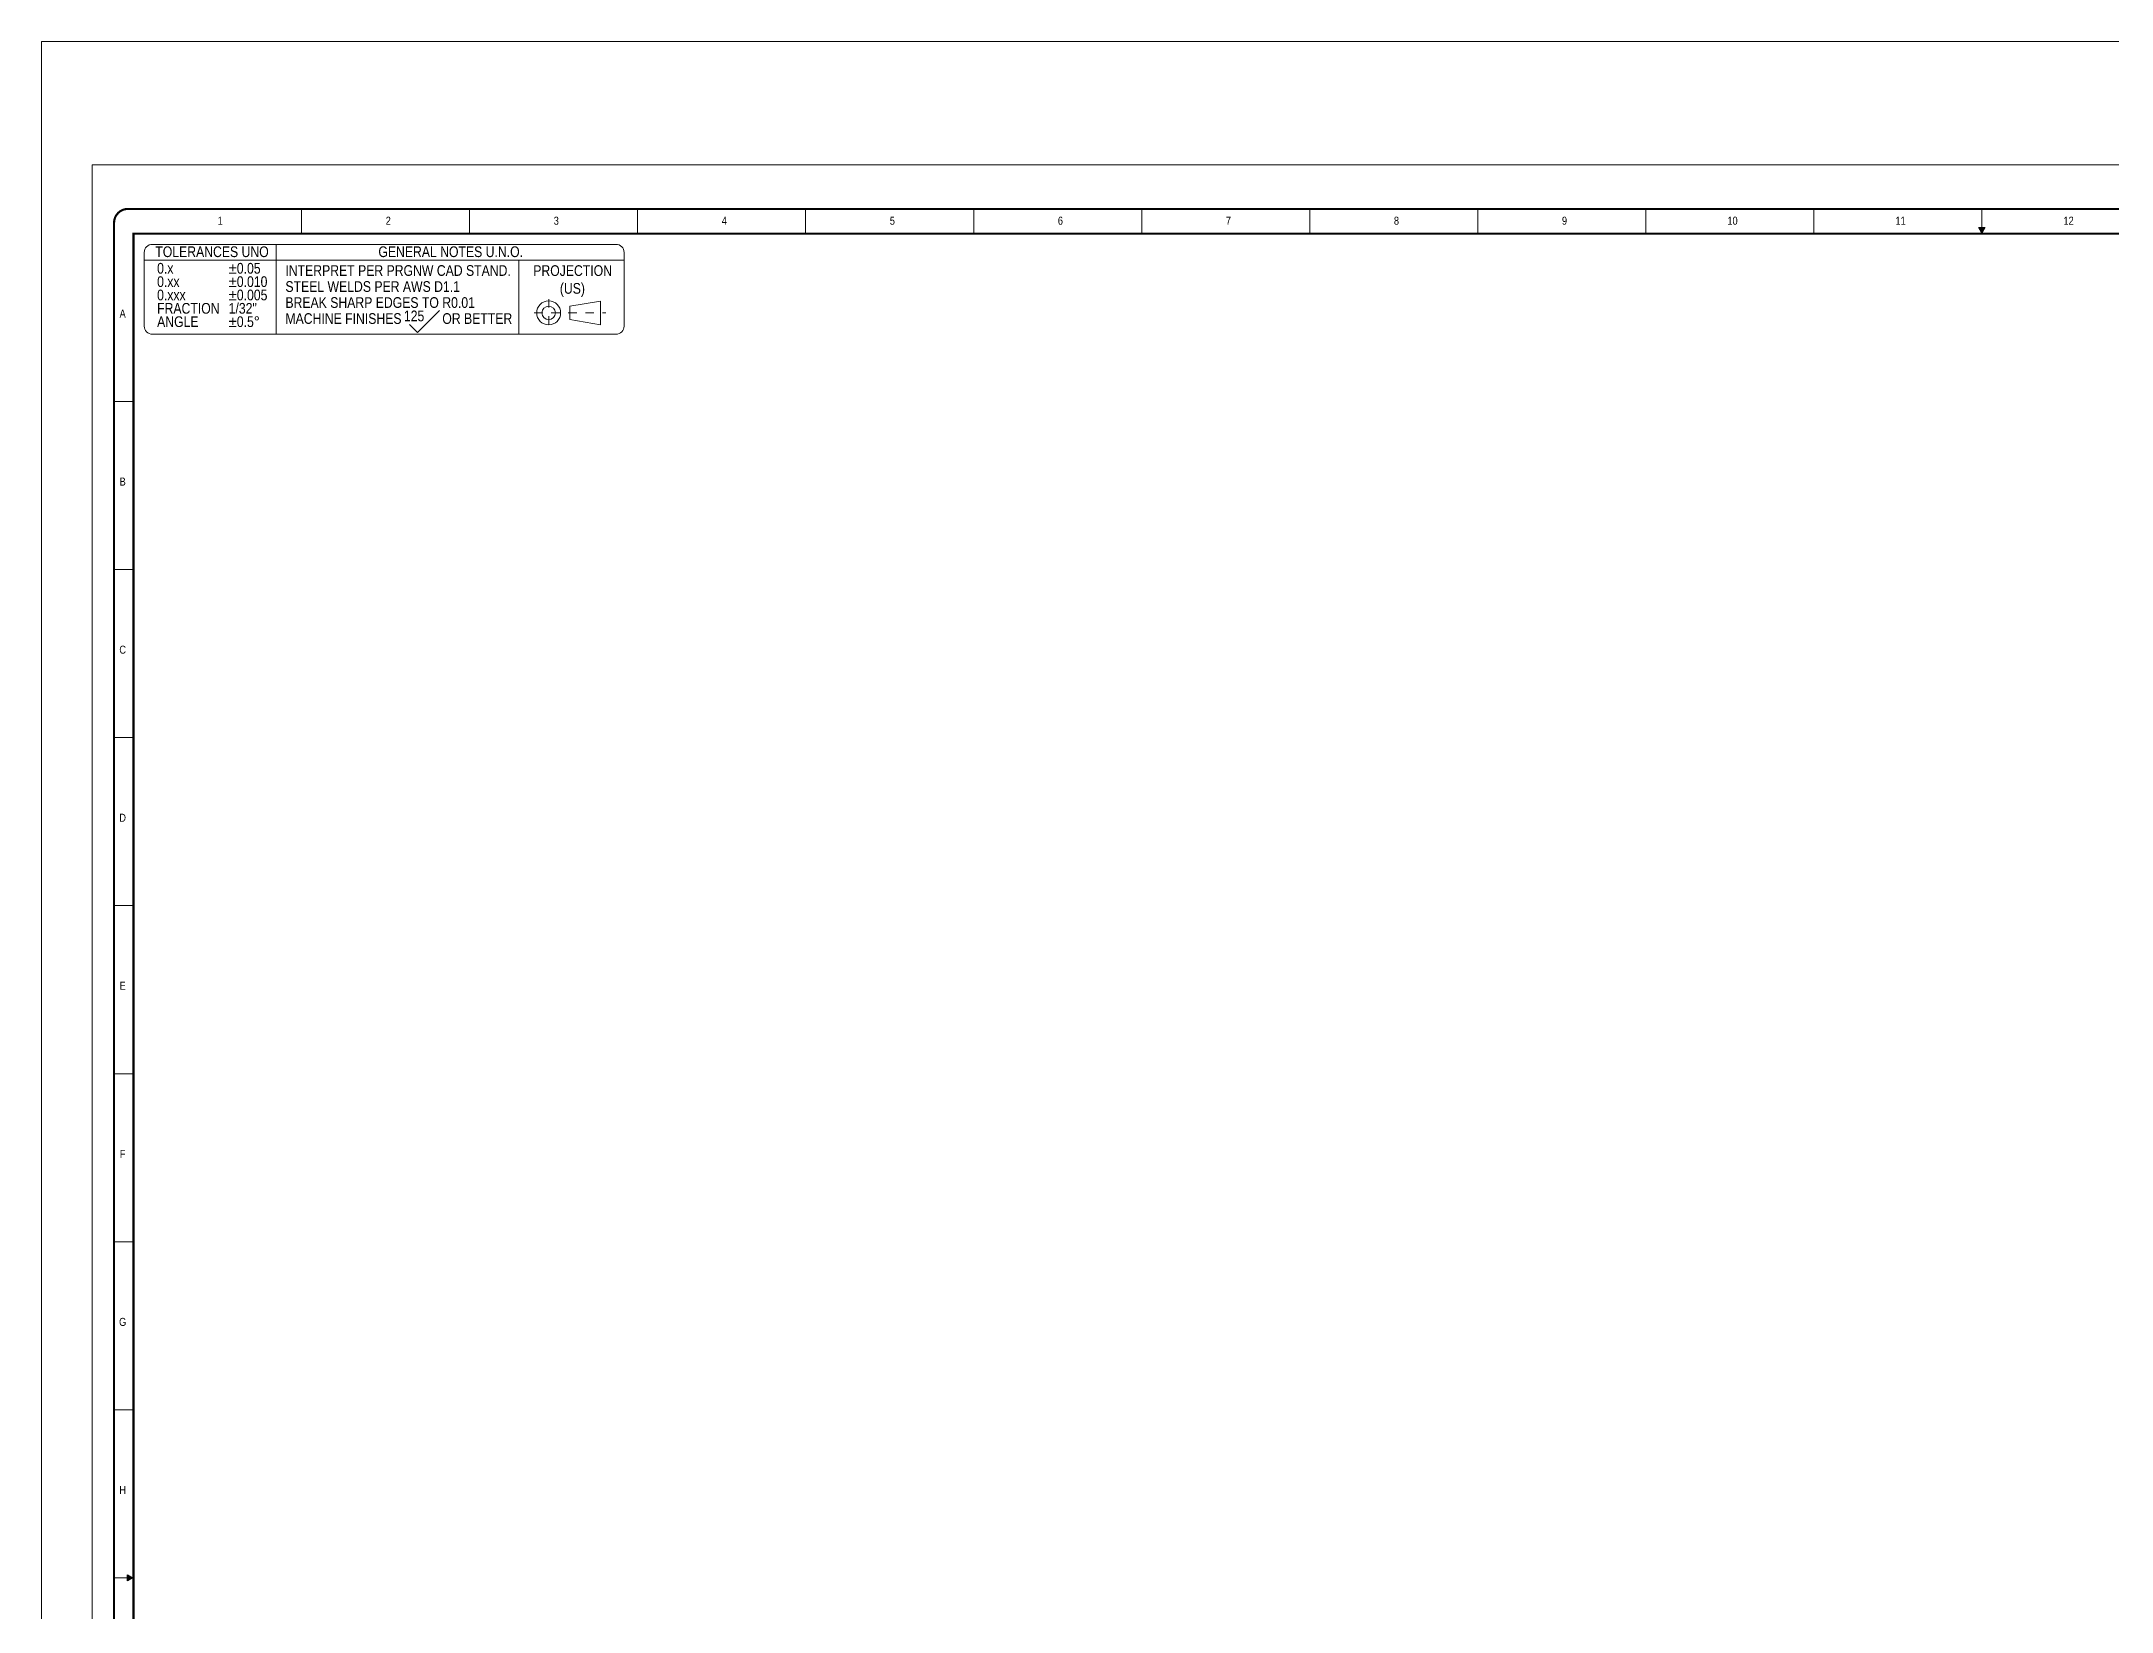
# Paper-space layout 'Arch E' of a CAD drawing. Header units: inches. Extents: x -6.2 to 41.8, y -6.2 to 29.8.
# Drawn here: x -6.22 to 18.03, y 11.37 to 29.76 of the extents above; entities that cross this region are included whole.
import ezdxf
from ezdxf.enums import TextEntityAlignment as Align

# ---------------------------------------------------------------- set-up
doc = ezdxf.new("R2010")
doc.units = ezdxf.units.IN
doc.header["$LTSCALE"] = 0.1
doc.header["$MEASUREMENT"] = 0
doc.linetypes.add('CENTER', pattern=[2, 1.25, -0.25, 0.25, -0.25])
doc.layers.get('0').update_dxf_attribs({"lineweight": 25})
doc.layers.add('..02 - Light', color=142, linetype='Continuous', lineweight=9)
doc.layers.add('0 @ 1', color=7, linetype='Continuous', lineweight=25)
doc.layers.add('..08 - Viewports', color=11, linetype='Continuous', lineweight=0, plot=False)
doc.styles.add('prg 03 - Standard', font='ARIALN.TTF')

# ---------------------------------------------------------------- blocks, each defined once
blk = doc.blocks.new('Titleblock - Tick')
h = blk.add_hatch(color=256)
h.dxf.hatch_style = 1
h.paths.add_polyline_path([(0.035, 0.06), (-0.035, 0.06), (0, 0)])
blk.add_lwpolyline([(0, 0), (-0.035, 0.06), (0.035, 0.06)], close=True)
blk = doc.blocks.new('*U32')
at = {"layer": '..08 - Viewports'}
for points in [[(-0.59449, 34.55512), (47.40551, 34.55512), (47.40551, -1.44488), (-0.59449, -1.44488)], [(0, 0), (46.81102, 0), (46.81102, 33.11024), (0, 33.11024)]]:
    blk.add_lwpolyline(points, close=True, dxfattribs=at)
at = {"color": 142, "linetype": 'Continuous', "lineweight": 9}
for p, q in [((2.45312, 32.30315), (2.45312, 32.59296)), ((4.42162, 32.30315), (4.42162, 32.59296)), ((6.39012, 32.30315), (6.39012, 32.59296)), ((8.35863, 32.30315), (8.35863, 32.59296)), ((10.32713, 32.30315), (10.32713, 32.59296)), ((12.29564, 32.30315), (12.29564, 32.59296)), ((14.26414, 32.30315), (14.26414, 32.59296)), ((16.23264, 32.30315), (16.23264, 32.59296)), ((18.20115, 32.30315), (18.20115, 32.59296)), ((20.16965, 32.30315), (20.16965, 32.59296)), ((22.13816, 32.30315), (22.13816, 32.59296)), ((0.25692, 30.33814), (0.48461, 30.33814)), ((0.25692, 28.36964), (0.48461, 28.36964)), ((0.25692, 26.40113), (0.48461, 26.40113)), ((0.25692, 24.43263), (0.48461, 24.43263)), ((0.25692, 22.46413), (0.48461, 22.46413)), ((0.25692, 20.49562), (0.48461, 20.49562)), ((0.25692, 18.52712), (0.48461, 18.52712)), ((0.25692, 16.55861), (0.48461, 16.55861))]:
    blk.add_line(p, q, dxfattribs=at)
at = {"const_width": 0.025}
blk.add_lwpolyline([(44.18189, 32.59296), (0.41942, 32.59296, 0.41421356), (0.25692, 32.43046), (0.25692, 0.67978, 0.41421356), (0.41942, 0.51728), (44.18189, 0.51728)], format="xyb", dxfattribs=at)
blk.add_lwpolyline([(0.48461, 32.30315), (43.7917, 32.30315), (43.7917, 0.80709), (0.48461, 0.80709)], close=True, dxfattribs=at)
blk.add_blockref('Titleblock - Tick', (22.13816, 32.31416))
at = {"rotation": 90}
blk.add_blockref('Titleblock - Tick', (0.47406, 16.55861), dxfattribs=at)
at = {"style": 'prg 03 - Standard'}
for s, p in [('1', (1.50038, 32.408)), ('2', (3.46888, 32.408)), ('3', (5.43738, 32.408)), ('4', (7.40589, 32.408)), ('5', (9.37439, 32.408)), ('6', (11.3429, 32.408)), ('7', (13.3114, 32.408)), ('8', (15.2799, 32.408)), ('9', (17.24841, 32.408)), ('10', (19.21691, 32.408)), ('11', (21.18542, 32.408)), ('12', (23.15392, 32.408)), ('A', (0.35741, 31.32075)), ('B', (0.35741, 29.35224)), ('C', (0.35741, 27.38374)), ('D', (0.35741, 25.41523)), ('E', (0.35741, 23.44673)), ('F', (0.35741, 21.47823)), ('G', (0.35741, 19.50972)), ('H', (0.35741, 17.54122))]:
    blk.add_text(s, height=0.09375, dxfattribs=at).set_placement(p, align=Align.CENTER)
for tag, p in [('SCALE', (44.21237, 3.9869)), ('DRAWN_BY_2', (44.2085, 3.38967)), ('DATE', (44.2119, 2.61092)), ('REVISION#', (45.25858, 0.70223))]:
    blk.add_attdef(tag, p, '', height=0.125, dxfattribs=at)
blk.add_attdef('NAME', text='', height=0.125, dxfattribs=at).set_placement((44.21498, 2.21105), align=Align.TOP_LEFT)
blk.add_attdef('DWG.NO', text='', height=0.3125, dxfattribs=at).set_placement((45.26489, 1.04949), align=Align.CENTER)
blk = doc.blocks.new('Symb - Surface Finish')
at = {"color": 7}
for p, q in [((0, 0), (0.259, 0.259)), ((0.259, 0.259), (0.259, 0.259)), ((-0.094, 0.094), (0, 0))]:
    blk.add_line(p, q, dxfattribs=at)
at = {"style": 'prg 03 - Standard'}
blk.add_attdef('FIN', text='', height=0.125, dxfattribs=at).set_placement((0.08, 0.133), align=Align.RIGHT)
blk = doc.blocks.new('PRG - Tolerances')
for p, q in [((1.546, 0), (1.546, -1.052)), ((0, -0.187), (5.621, -0.187)), ((4.388, -0.187), (4.388, -1.052)), ((4.985, -0.725), (5.345, -0.664)), ((4.985, -0.725), (4.985, -0.882)), ((5.345, -0.664), (5.345, -0.943)), ((4.985, -0.882), (5.345, -0.943))]:
    blk.add_line(p, q)
at = {"color": 84, "linetype": 'CENTER', "lineweight": 0, "ltscale": 0.125}
for p, q in [((4.738, -0.641), (4.738, -0.965)), ((4.568, -0.803), (5.407, -0.803))]:
    blk.add_line(p, q, dxfattribs=at)
blk.add_lwpolyline([(0.094, 0), (5.527, 0, -0.414214), (5.621, -0.094), (5.621, -0.958, -0.414214), (5.527, -1.052), (0.094, -1.052, -0.414214), (0, -0.958), (0, -0.094, -0.414214)], format="xyb", close=True)
for radius in [0.14, 0.0785]:
    blk.add_circle((4.738, -0.803), radius)
at = {"layer": '0 @ 1'}
blk.add_blockref('Symb - Surface Finish', (3.201, -1.034), dxfattribs=at).add_auto_attribs({'FIN': '125'})
at = {"style": 'prg 03 - Standard'}
for s, p in [('TOLERANCES UNO', (0.13, -0.149)), ('GENERAL NOTES U.N.O.', (2.743, -0.149))]:
    blk.add_text(s, height=0.125, dxfattribs=at).set_placement(p)
at = {"char_height": 0.125, "attachment_point": 1, "style": 'prg 03 - Standard'}
for s, insert, width, line_spacing_factor in [('0.x\\P0.xx\\P0.xxx\\PFRACTION\\PANGLE', (0.151, -0.218), 0.72307, 0.75), ('%%P0.05\\P%%P0.010\\P%%P0.005\\P{\\A1;1/32"\\P%%P0.5%%D}', (0.989, -0.218), 0.4951, 0.75), ('INTERPRET PER PRGNW CAD STAND.\\PSTEEL WELDS PER AWS D1.1\\PBREAK SHARP EDGES TO R0.01\\PMACHINE FINISHES            OR BETTER ', (1.654, -0.244), 3.28816, 0.9)]:
    blk.add_mtext(s, dxfattribs=dict(at, insert=insert, width=width, line_spacing_factor=line_spacing_factor))
at = {"insert": (4.512, -0.245), "char_height": 0.125, "width": 0.9907, "attachment_point": 1, "style": 'prg 03 - Standard'}
blk.add_mtext('\\pi0.045402;PROJECTION\\P\\pi0.35692;(US)', dxfattribs=at)

psp = doc.layouts.new('Arch E')

# ---------------------------------------------------------------- block references
at = {"layer": '..02 - Light'}
psp.add_blockref('PRG - Tolerances', (-5.013, 27.386), dxfattribs=at)
psp.add_blockref('*U32', (-5.623, -4.792))

doc.saveas('drawing.dxf')
